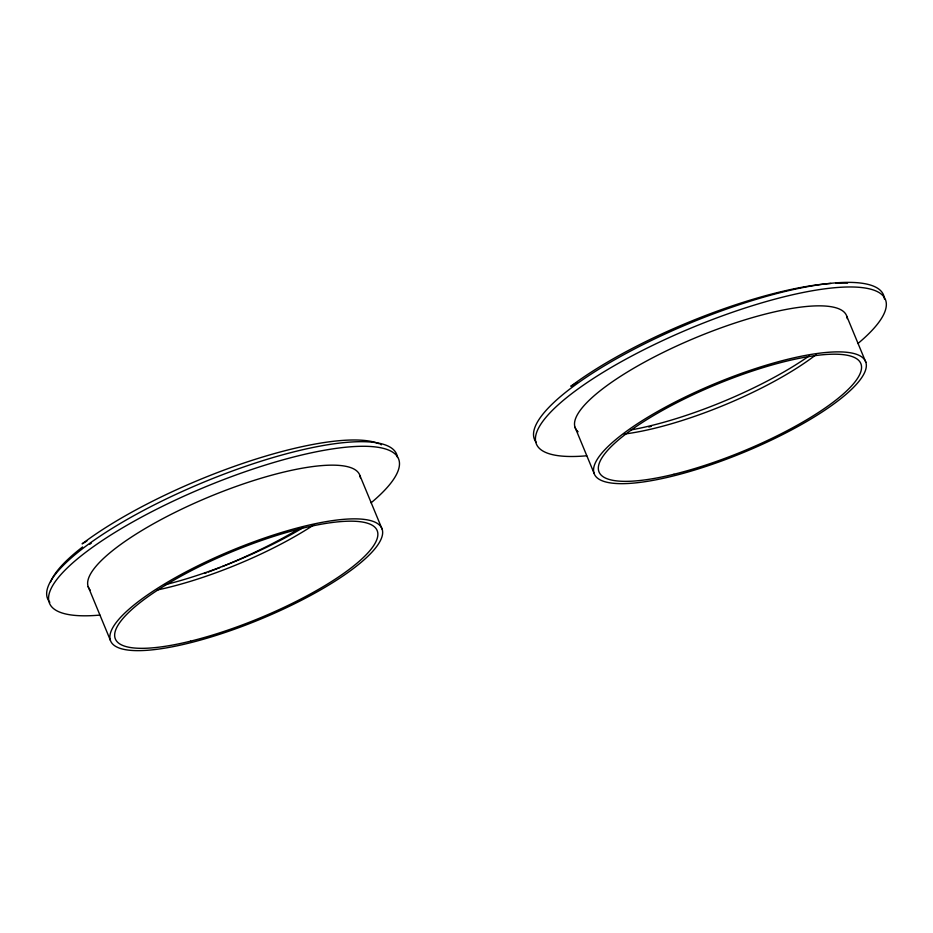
<?xml version="1.0" encoding="UTF-8"?>
<svg xmlns="http://www.w3.org/2000/svg" width="933" height="933" viewBox="0 0 933 933"><rect width="100%" height="100%" fill="white"/><g stroke="black" fill="none" stroke-linecap="round" stroke-linejoin="round"><path stroke-width="1.4" d="M86.874 541.047L82.104 543.834L87.702 539.752A185.166 46.988 -22.5 0 1 378.938 443.676M576.991 382.635L570.821 386.25L575.649 382.728A185.002 46.942 -22.5 0 1 830.988 283.445M648.773 426.999L651.397 426.276M846.791 316.287L865.859 362.319A146.808 37.25 -22.5 0 1 671.888 476.308A146.808 37.25 -22.5 0 1 652.109 414.672A146.808 37.25 -22.5 0 1 865.859 362.319M574.985 427.186L594.053 473.218M359.881 475.468L382.133 529.174A146.808 37.25 -22.5 0 1 188.629 643.187A146.808 37.25 -22.5 0 1 168.033 581.889A146.808 37.25 -22.5 0 1 382.133 529.174M88.157 586.612L110.397 640.318M90.233 590.111A146.808 37.25 -22.5 0 1 209.05 496.916A146.808 37.25 -22.5 0 1 360.36 477.801M314.048 524.766A141.664 35.944 -22.5 0 1 157.432 589.948M577.107 430.801A146.808 37.25 -22.5 0 1 696.146 337.513A146.808 37.25 -22.5 0 1 847.234 318.631M578.11 431.781A146.808 37.25 -22.5 0 1 577.585 431.303M816.048 354.692A141.664 35.944 -22.5 0 1 624.072 434.09M836.038 283.166A185.002 46.942 -22.5 0 1 847.537 283.177M89.615 544.347A185.166 46.988 -22.5 0 1 91.282 543.158M380.209 444.236A185.166 46.988 -22.5 0 1 381.41 444.831M50.51 582.099A176.209 44.714 -22.5 0 1 82.582 546.983M298.49 529.186A162.342 41.192 -22.5 0 1 222.182 566.611M220.235 567.404A162.342 41.192 -22.5 0 1 208.491 571.987M206.531 572.734A162.342 41.192 -22.5 0 1 204.572 573.457M99.854 615.092A188.886 47.933 -22.5 0 1 91.691 547.881A188.886 47.933 -22.5 0 1 329.734 449.344A188.886 47.933 -22.5 0 1 371.101 502.805M48.784 600.91A188.886 47.933 -22.5 0 1 205.435 481.475A188.886 47.933 -22.5 0 1 397.481 457.462M49.846 602.275A188.886 47.933 -22.5 0 1 49.286 601.598M302.665 527.926A146.808 37.25 -22.5 0 1 164.908 584.769M586.717 455.782A188.886 47.933 -22.5 0 1 578.553 388.571A188.886 47.933 -22.5 0 1 816.597 290.035A188.886 47.933 -22.5 0 1 857.963 343.496M536.16 442.289A188.886 47.933 -22.5 0 1 692.298 322.165A188.886 47.933 -22.5 0 1 884.414 299.026M809.051 356.021A146.808 37.25 -22.5 0 1 631.151 429.891M190.659 641.134A141.664 35.944 -22.5 0 0 377.364 531.122A141.664 35.944 -22.5 0 0 170.786 581.982A141.664 35.944 -22.5 0 0 190.659 641.134M673.929 474.256A141.664 35.944 -22.5 0 0 861.089 364.267A141.664 35.944 -22.5 0 0 654.849 414.777A141.664 35.944 -22.5 0 0 673.929 474.256"/></g></svg>
